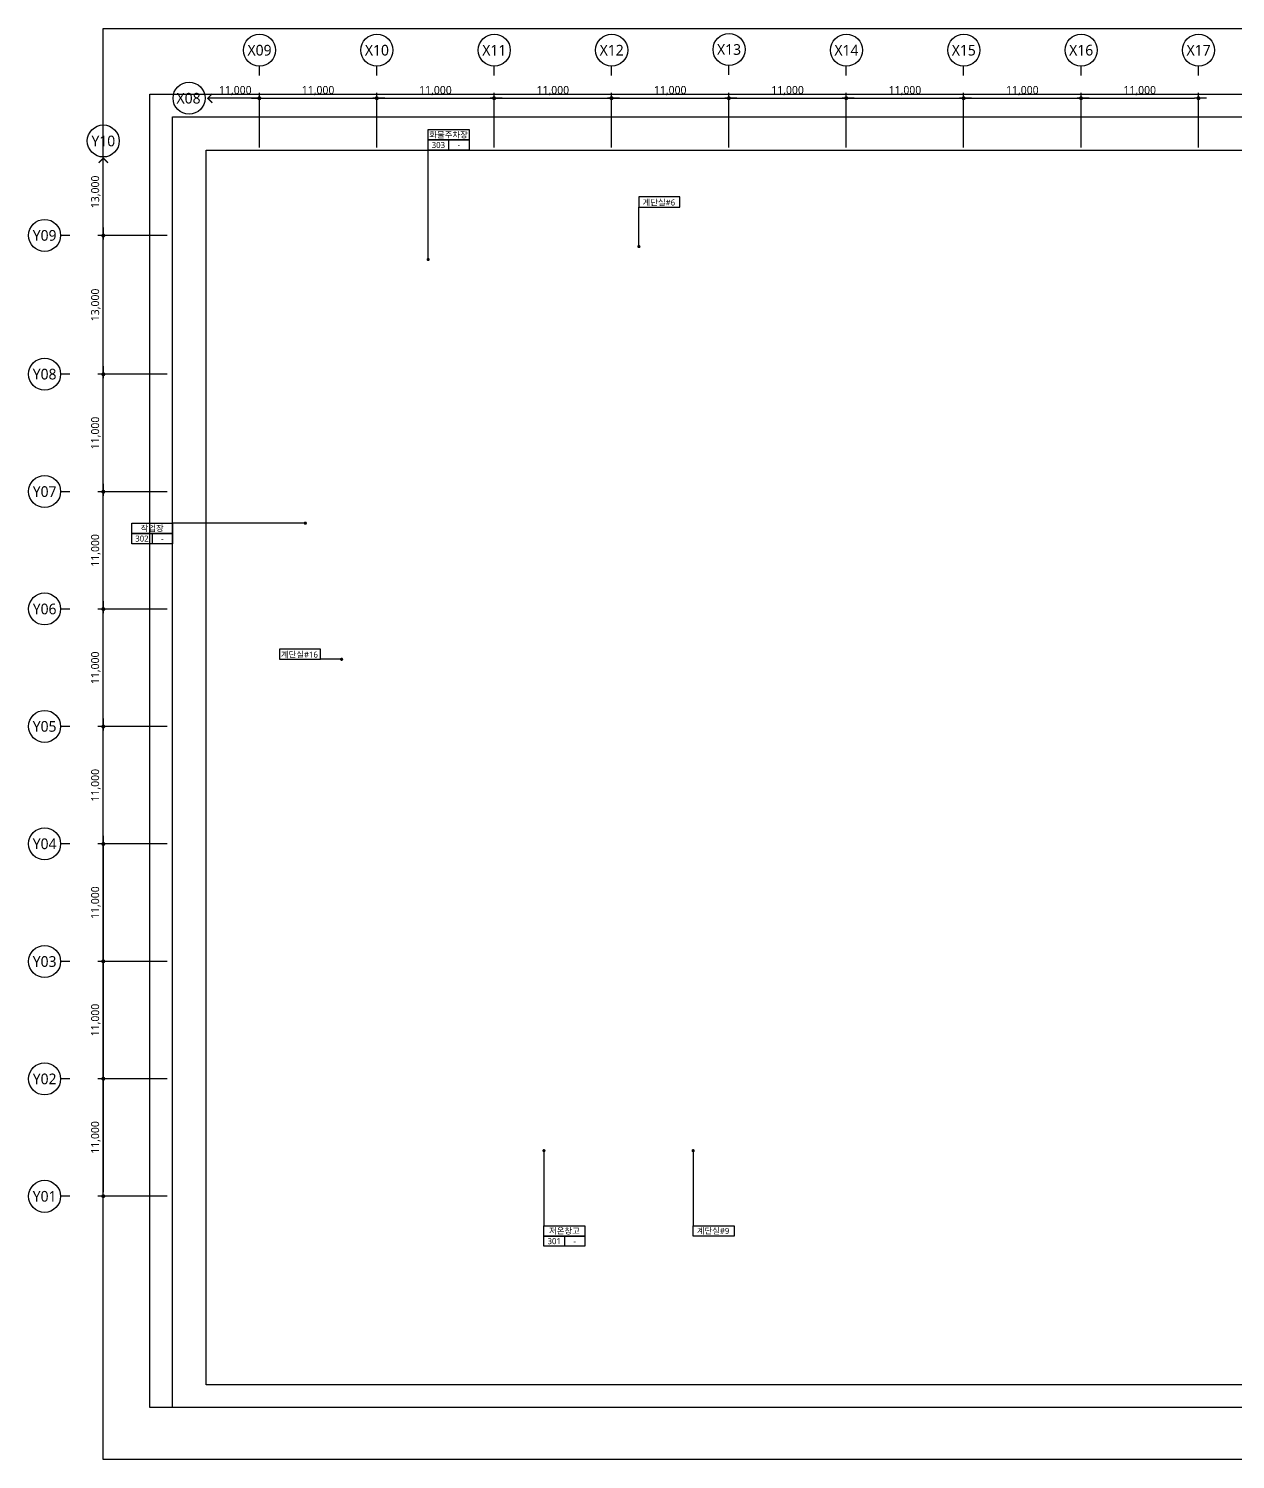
# Model space of a CAD drawing. Header units: millimetres. Extents: x 717452 to 1115512, y -611281 to 2012373.
# Drawn here: x 920452 to 1033543, y 838825 to 972873 of the extents above; entities that cross this region are included whole.
import ezdxf
from ezdxf.enums import TextEntityAlignment as Align

# ---------------------------------------------------------------- set-up
doc = ezdxf.new("R2010")
doc.units = ezdxf.units.MM
doc.header["$PDSIZE"] = -10
doc.layers.get('0').update_dxf_attribs({"linetype": 'CONTINUOUS'})
doc.layers.get('DEFPOINTS').update_dxf_attribs({"color": 146, "linetype": 'CONTINUOUS'})
for name, color, linetype, lineweight in [('A-AXIS-BUBL', 7, 'CONTINUOUS', 25), ('A-DIMS', 7, 'CONTINUOUS', 25), ('A-MKXS-LEAD', 7, 'CONTINUOUS', 25), ('A-MKXX-NAME', 3, 'CONTINUOUS', 25), ('A-MKXX-SYMB', 7, 'CONTINUOUS', 25), ('A-XXXX-SYMB', 7, 'CONTINUOUS', 25), ('A-XXXX-TXT2', 3, 'CONTINUOUS', 25)]:
    doc.layers.add(name, color=color, linetype=linetype, lineweight=lineweight)
doc.styles.add('HY울릉도L', font='H2GTRE.TTF')
doc.styles.add('맑은고딕', font='malgun.ttf')
doc.dimstyles.new('CDIM', dxfattribs={"dimtxt": 3, "dimasz": 1.5, "dimexe": 2, "dimexo": 1, "dimgap": 1, "dimtad": 1, "dimdec": 0, "dimrnd": 0.5, "dimzin": 0, "dimdsep": 32, "dimlunit": 6, "dimtxsty": 'HY울릉도L', "dimblk1": '_CIDOT', "dimblk2": '_CIDOT', "dimsah": 1, "dimcen": 5.5, "dimclrd": 2, "dimclre": 2, "dimclrt": 7, "dimadec": 0, "dimazin": 0, "dimtfac": 1, "dimtdec": 0, "dimtix": 1, "dimtmove": 2, "dimatfit": 1, "dimldrblk": '_CIDOT', "dimfxl": 1, "dimtolj": 1, "dimtzin": 0, "dimlwd": -1, "dimarcsym": 0})

# ---------------------------------------------------------------- blocks, each defined once
blk = doc.blocks.new('_CIDOT')
at = {"color": 0, "linetype": 'ByBlock'}
blk.add_line((2, 0), (-1, 0), dxfattribs=at)
at = {"color": 0, "linetype": 'ByBlock', "const_width": 0.5}
blk.add_lwpolyline([(-0.25, 0, 1), (0.25, 0, 1)], format="xyb", close=True, dxfattribs=at)
blk = doc.blocks.new('*D154')
at = {"layer": 'A-DIMS', "lineweight": -2, "transparency": 16777216}
for p, q in [((1019077, -77763), (1019077, -72647)), ((1030077, -77763), (1030077, -72647))]:
    blk.add_line(p, q, dxfattribs=at)
at = {"layer": 'A-DIMS', "transparency": 16777216}
blk.add_line((1019452, -73147), (1029702, -73147), dxfattribs=at)
at = {"layer": 'DEFPOINTS', "color": 0, "transparency": 16777216}
for p in [(1030077, -73147), (1019077, -78013), (1030077, -78013)]:
    blk.add_point(p, dxfattribs=at)
at = {"layer": 'A-DIMS', "transparency": 16777216, "xscale": 375, "yscale": 375, "zscale": 375, "rotation": 180}
blk.add_blockref('_CIDOT', (1019077, -73147), dxfattribs=at)
at = {"layer": 'A-DIMS', "transparency": 16777216, "xscale": 375, "yscale": 375, "zscale": 375}
blk.add_blockref('_CIDOT', (1030077, -73147), dxfattribs=at)
at = {"layer": 'A-DIMS', "color": 3, "transparency": 16777216, "insert": (1024577, -72445), "char_height": 750, "attachment_point": 5, "style": '맑은고딕'}
blk.add_mtext('\\A1;11,000', dxfattribs=at)
blk = doc.blocks.new('*D147')
at = {"layer": 'A-DIMS', "lineweight": -2, "transparency": 16777216}
for p, q in [((1008077, -77763), (1008077, -72647)), ((1019077, -77763), (1019077, -72647))]:
    blk.add_line(p, q, dxfattribs=at)
at = {"layer": 'A-DIMS', "transparency": 16777216}
blk.add_line((1008452, -73147), (1018702, -73147), dxfattribs=at)
at = {"layer": 'DEFPOINTS', "color": 0, "transparency": 16777216}
for p in [(1019077, -73147), (1008077, -78013), (1019077, -78013)]:
    blk.add_point(p, dxfattribs=at)
at = {"layer": 'A-DIMS', "transparency": 16777216, "xscale": 375, "yscale": 375, "zscale": 375, "rotation": 180}
blk.add_blockref('_CIDOT', (1008077, -73147), dxfattribs=at)
at = {"layer": 'A-DIMS', "transparency": 16777216, "xscale": 375, "yscale": 375, "zscale": 375}
blk.add_blockref('_CIDOT', (1019077, -73147), dxfattribs=at)
at = {"layer": 'A-DIMS', "color": 3, "transparency": 16777216, "insert": (1013577, -72445), "char_height": 750, "attachment_point": 5, "style": '맑은고딕'}
blk.add_mtext('\\A1;11,000', dxfattribs=at)
blk = doc.blocks.new('*D148')
at = {"layer": 'A-DIMS', "lineweight": -2, "transparency": 16777216}
for p, q in [((997077, -77763), (997077, -72647)), ((1008077, -77763), (1008077, -72647))]:
    blk.add_line(p, q, dxfattribs=at)
at = {"layer": 'A-DIMS', "transparency": 16777216}
blk.add_line((997452, -73147), (1007702, -73147), dxfattribs=at)
at = {"layer": 'DEFPOINTS', "color": 0, "transparency": 16777216}
for p in [(1008077, -73147), (997077, -78013), (1008077, -78013)]:
    blk.add_point(p, dxfattribs=at)
at = {"layer": 'A-DIMS', "transparency": 16777216, "xscale": 375, "yscale": 375, "zscale": 375, "rotation": 180}
blk.add_blockref('_CIDOT', (997077, -73147), dxfattribs=at)
at = {"layer": 'A-DIMS', "transparency": 16777216, "xscale": 375, "yscale": 375, "zscale": 375}
blk.add_blockref('_CIDOT', (1008077, -73147), dxfattribs=at)
at = {"layer": 'A-DIMS', "color": 3, "transparency": 16777216, "insert": (1002577, -72445), "char_height": 750, "attachment_point": 5, "style": '맑은고딕'}
blk.add_mtext('\\A1;11,000', dxfattribs=at)
blk = doc.blocks.new('*D149')
at = {"layer": 'A-DIMS', "lineweight": -2, "transparency": 16777216}
for p, q in [((986077, -77763), (986077, -72647)), ((997077, -77763), (997077, -72647))]:
    blk.add_line(p, q, dxfattribs=at)
at = {"layer": 'A-DIMS', "transparency": 16777216}
blk.add_line((986452, -73147), (996702, -73147), dxfattribs=at)
at = {"layer": 'DEFPOINTS', "color": 0, "transparency": 16777216}
for p in [(997077, -73147), (986077, -78013), (997077, -78013)]:
    blk.add_point(p, dxfattribs=at)
at = {"layer": 'A-DIMS', "transparency": 16777216, "xscale": 375, "yscale": 375, "zscale": 375, "rotation": 180}
blk.add_blockref('_CIDOT', (986077, -73147), dxfattribs=at)
at = {"layer": 'A-DIMS', "transparency": 16777216, "xscale": 375, "yscale": 375, "zscale": 375}
blk.add_blockref('_CIDOT', (997077, -73147), dxfattribs=at)
at = {"layer": 'A-DIMS', "color": 3, "transparency": 16777216, "insert": (991577, -72445), "char_height": 750, "attachment_point": 5, "style": '맑은고딕'}
blk.add_mtext('\\A1;11,000', dxfattribs=at)
blk = doc.blocks.new('*D150')
at = {"layer": 'A-DIMS', "lineweight": -2, "transparency": 16777216}
for p, q in [((975077, -77763), (975077, -72647)), ((986077, -77763), (986077, -72647))]:
    blk.add_line(p, q, dxfattribs=at)
at = {"layer": 'A-DIMS', "transparency": 16777216}
blk.add_line((975452, -73147), (985702, -73147), dxfattribs=at)
at = {"layer": 'DEFPOINTS', "color": 0, "transparency": 16777216}
for p in [(986077, -73147), (975077, -78013), (986077, -78013)]:
    blk.add_point(p, dxfattribs=at)
at = {"layer": 'A-DIMS', "transparency": 16777216, "xscale": 375, "yscale": 375, "zscale": 375, "rotation": 180}
blk.add_blockref('_CIDOT', (975077, -73147), dxfattribs=at)
at = {"layer": 'A-DIMS', "transparency": 16777216, "xscale": 375, "yscale": 375, "zscale": 375}
blk.add_blockref('_CIDOT', (986077, -73147), dxfattribs=at)
at = {"layer": 'A-DIMS', "color": 3, "transparency": 16777216, "insert": (980577, -72445), "char_height": 750, "attachment_point": 5, "style": '맑은고딕'}
blk.add_mtext('\\A1;11,000', dxfattribs=at)
blk = doc.blocks.new('*D151')
at = {"layer": 'A-DIMS', "lineweight": -2, "transparency": 16777216}
for p, q in [((964077, -77763), (964077, -72647)), ((975077, -77763), (975077, -72647))]:
    blk.add_line(p, q, dxfattribs=at)
at = {"layer": 'A-DIMS', "transparency": 16777216}
blk.add_line((964452, -73147), (974702, -73147), dxfattribs=at)
at = {"layer": 'DEFPOINTS', "color": 0, "transparency": 16777216}
for p in [(975077, -73147), (964077, -78013), (975077, -78013)]:
    blk.add_point(p, dxfattribs=at)
at = {"layer": 'A-DIMS', "transparency": 16777216, "xscale": 375, "yscale": 375, "zscale": 375, "rotation": 180}
blk.add_blockref('_CIDOT', (964077, -73147), dxfattribs=at)
at = {"layer": 'A-DIMS', "transparency": 16777216, "xscale": 375, "yscale": 375, "zscale": 375}
blk.add_blockref('_CIDOT', (975077, -73147), dxfattribs=at)
at = {"layer": 'A-DIMS', "color": 3, "transparency": 16777216, "insert": (969577, -72445), "char_height": 750, "attachment_point": 5, "style": '맑은고딕'}
blk.add_mtext('\\A1;11,000', dxfattribs=at)
blk = doc.blocks.new('*D152')
at = {"layer": 'A-DIMS', "lineweight": -2, "transparency": 16777216}
for p, q in [((953077, -77763), (953077, -72647)), ((964077, -77763), (964077, -72647))]:
    blk.add_line(p, q, dxfattribs=at)
at = {"layer": 'A-DIMS', "transparency": 16777216}
blk.add_line((953452, -73147), (963702, -73147), dxfattribs=at)
at = {"layer": 'DEFPOINTS', "color": 0, "transparency": 16777216}
for p in [(964077, -73147), (953077, -78013), (964077, -78013)]:
    blk.add_point(p, dxfattribs=at)
at = {"layer": 'A-DIMS', "transparency": 16777216, "xscale": 375, "yscale": 375, "zscale": 375, "rotation": 180}
blk.add_blockref('_CIDOT', (953077, -73147), dxfattribs=at)
at = {"layer": 'A-DIMS', "transparency": 16777216, "xscale": 375, "yscale": 375, "zscale": 375}
blk.add_blockref('_CIDOT', (964077, -73147), dxfattribs=at)
at = {"layer": 'A-DIMS', "color": 3, "transparency": 16777216, "insert": (958577, -72445), "char_height": 750, "attachment_point": 5, "style": '맑은고딕'}
blk.add_mtext('\\A1;11,000', dxfattribs=at)
blk = doc.blocks.new('*D153')
at = {"layer": 'A-DIMS', "lineweight": -2, "transparency": 16777216}
for p, q in [((942077, -77763), (942077, -72647)), ((953077, -77763), (953077, -72647))]:
    blk.add_line(p, q, dxfattribs=at)
at = {"layer": 'A-DIMS', "transparency": 16777216}
blk.add_line((942452, -73147), (952702, -73147), dxfattribs=at)
at = {"layer": 'DEFPOINTS', "color": 0, "transparency": 16777216}
for p in [(953077, -73147), (942077, -78013), (953077, -78013)]:
    blk.add_point(p, dxfattribs=at)
at = {"layer": 'A-DIMS', "transparency": 16777216, "xscale": 375, "yscale": 375, "zscale": 375, "rotation": 180}
blk.add_blockref('_CIDOT', (942077, -73147), dxfattribs=at)
at = {"layer": 'A-DIMS', "transparency": 16777216, "xscale": 375, "yscale": 375, "zscale": 375}
blk.add_blockref('_CIDOT', (953077, -73147), dxfattribs=at)
at = {"layer": 'A-DIMS', "color": 3, "transparency": 16777216, "insert": (947577, -72445), "char_height": 750, "attachment_point": 5, "style": '맑은고딕'}
blk.add_mtext('\\A1;11,000', dxfattribs=at)
blk = doc.blocks.new('*D163')
at = {"layer": 'A-DIMS', "lineweight": -2, "transparency": 16777216}
for p, q in [((933452, -86013), (926952, -86013)), ((933452, -99013), (926952, -99013))]:
    blk.add_line(p, q, dxfattribs=at)
at = {"layer": 'A-DIMS', "transparency": 16777216}
blk.add_line((927452, -98638), (927452, -86388), dxfattribs=at)
at = {"layer": 'DEFPOINTS', "color": 0, "transparency": 16777216}
for p in [(927452, -86013), (933702, -86013), (933702, -99013)]:
    blk.add_point(p, dxfattribs=at)
at = {"layer": 'A-DIMS', "transparency": 16777216, "xscale": 375, "yscale": 375, "zscale": 375}
for p, rotation in [((927452, -86013), 90), ((927452, -99013), 270)]:
    blk.add_blockref('_CIDOT', p, dxfattribs=dict(at, rotation=rotation))
at = {"layer": 'A-DIMS', "color": 3, "transparency": 16777216, "insert": (926750, -92513), "char_height": 750, "attachment_point": 5, "rotation": 90, "style": '맑은고딕'}
blk.add_mtext('\\A1;13,000', dxfattribs=at)
blk = doc.blocks.new('*D164')
at = {"layer": 'A-DIMS', "lineweight": -2, "transparency": 16777216}
for p, q in [((933452, -99013), (926952, -99013)), ((933452, -110013), (926952, -110013))]:
    blk.add_line(p, q, dxfattribs=at)
at = {"layer": 'A-DIMS', "transparency": 16777216}
blk.add_line((927452, -109638), (927452, -99388), dxfattribs=at)
at = {"layer": 'DEFPOINTS', "color": 0, "transparency": 16777216}
for p in [(927452, -99013), (933702, -99013), (933702, -110013)]:
    blk.add_point(p, dxfattribs=at)
at = {"layer": 'A-DIMS', "transparency": 16777216, "xscale": 375, "yscale": 375, "zscale": 375}
for p, rotation in [((927452, -99013), 90), ((927452, -110013), 270)]:
    blk.add_blockref('_CIDOT', p, dxfattribs=dict(at, rotation=rotation))
at = {"layer": 'A-DIMS', "color": 3, "transparency": 16777216, "insert": (926750, -104513), "char_height": 750, "attachment_point": 5, "rotation": 90, "style": '맑은고딕'}
blk.add_mtext('\\A1;11,000', dxfattribs=at)
blk = doc.blocks.new('*D165')
at = {"layer": 'A-DIMS', "lineweight": -2, "transparency": 16777216}
for p, q in [((933452, -110013), (926952, -110013)), ((933452, -121013), (926952, -121013))]:
    blk.add_line(p, q, dxfattribs=at)
at = {"layer": 'A-DIMS', "transparency": 16777216}
blk.add_line((927452, -120638), (927452, -110388), dxfattribs=at)
at = {"layer": 'DEFPOINTS', "color": 0, "transparency": 16777216}
for p in [(927452, -110013), (933702, -110013), (933702, -121013)]:
    blk.add_point(p, dxfattribs=at)
at = {"layer": 'A-DIMS', "transparency": 16777216, "xscale": 375, "yscale": 375, "zscale": 375}
for p, rotation in [((927452, -110013), 90), ((927452, -121013), 270)]:
    blk.add_blockref('_CIDOT', p, dxfattribs=dict(at, rotation=rotation))
at = {"layer": 'A-DIMS', "color": 3, "transparency": 16777216, "insert": (926750, -115513), "char_height": 750, "attachment_point": 5, "rotation": 90, "style": '맑은고딕'}
blk.add_mtext('\\A1;11,000', dxfattribs=at)
blk = doc.blocks.new('*D166')
at = {"layer": 'A-DIMS', "lineweight": -2, "transparency": 16777216}
for p, q in [((933452, -121013), (926952, -121013)), ((933452, -132013), (926952, -132013))]:
    blk.add_line(p, q, dxfattribs=at)
at = {"layer": 'A-DIMS', "transparency": 16777216}
blk.add_line((927452, -131638), (927452, -121388), dxfattribs=at)
at = {"layer": 'DEFPOINTS', "color": 0, "transparency": 16777216}
for p in [(927452, -121013), (933702, -121013), (933702, -132013)]:
    blk.add_point(p, dxfattribs=at)
at = {"layer": 'A-DIMS', "transparency": 16777216, "xscale": 375, "yscale": 375, "zscale": 375}
for p, rotation in [((927452, -121013), 90), ((927452, -132013), 270)]:
    blk.add_blockref('_CIDOT', p, dxfattribs=dict(at, rotation=rotation))
at = {"layer": 'A-DIMS', "color": 3, "transparency": 16777216, "insert": (926750, -126513), "char_height": 750, "attachment_point": 5, "rotation": 90, "style": '맑은고딕'}
blk.add_mtext('\\A1;11,000', dxfattribs=at)
blk = doc.blocks.new('*D167')
at = {"layer": 'A-DIMS', "lineweight": -2, "transparency": 16777216}
for p, q in [((933452, -132013), (926952, -132013)), ((933452, -143013), (926952, -143013))]:
    blk.add_line(p, q, dxfattribs=at)
at = {"layer": 'A-DIMS', "transparency": 16777216}
blk.add_line((927452, -142638), (927452, -132388), dxfattribs=at)
at = {"layer": 'DEFPOINTS', "color": 0, "transparency": 16777216}
for p in [(927452, -132013), (933702, -132013), (933702, -143013)]:
    blk.add_point(p, dxfattribs=at)
at = {"layer": 'A-DIMS', "transparency": 16777216, "xscale": 375, "yscale": 375, "zscale": 375}
for p, rotation in [((927452, -132013), 90), ((927452, -143013), 270)]:
    blk.add_blockref('_CIDOT', p, dxfattribs=dict(at, rotation=rotation))
at = {"layer": 'A-DIMS', "color": 3, "transparency": 16777216, "insert": (926750, -137513), "char_height": 750, "attachment_point": 5, "rotation": 90, "style": '맑은고딕'}
blk.add_mtext('\\A1;11,000', dxfattribs=at)
blk = doc.blocks.new('*D168')
at = {"layer": 'A-DIMS', "lineweight": -2, "transparency": 16777216}
for p, q in [((933452, -165013), (926952, -165013)), ((933452, -176013), (926952, -176013))]:
    blk.add_line(p, q, dxfattribs=at)
at = {"layer": 'A-DIMS', "transparency": 16777216}
blk.add_line((927452, -165388), (927452, -175638), dxfattribs=at)
at = {"layer": 'DEFPOINTS', "color": 0, "transparency": 16777216}
for p in [(933702, -165013), (927452, -176013), (933702, -176013)]:
    blk.add_point(p, dxfattribs=at)
at = {"layer": 'A-DIMS', "transparency": 16777216, "xscale": 375, "yscale": 375, "zscale": 375}
for p, rotation in [((927452, -165013), 90), ((927452, -176013), 270)]:
    blk.add_blockref('_CIDOT', p, dxfattribs=dict(at, rotation=rotation))
at = {"layer": 'A-DIMS', "color": 3, "transparency": 16777216, "insert": (926750, -170513), "char_height": 750, "attachment_point": 5, "rotation": 90, "style": '맑은고딕'}
blk.add_mtext('\\A1;11,000', dxfattribs=at)
blk = doc.blocks.new('*D169')
at = {"layer": 'A-DIMS', "lineweight": -2, "transparency": 16777216}
for p, q in [((933452, -154013), (926952, -154013)), ((933452, -165013), (926952, -165013))]:
    blk.add_line(p, q, dxfattribs=at)
at = {"layer": 'A-DIMS', "transparency": 16777216}
blk.add_line((927452, -154388), (927452, -164638), dxfattribs=at)
at = {"layer": 'DEFPOINTS', "color": 0, "transparency": 16777216}
for p in [(933702, -154013), (927452, -165013), (933702, -165013)]:
    blk.add_point(p, dxfattribs=at)
at = {"layer": 'A-DIMS', "transparency": 16777216, "xscale": 375, "yscale": 375, "zscale": 375}
for p, rotation in [((927452, -154013), 90), ((927452, -165013), 270)]:
    blk.add_blockref('_CIDOT', p, dxfattribs=dict(at, rotation=rotation))
at = {"layer": 'A-DIMS', "color": 3, "transparency": 16777216, "insert": (926750, -159513), "char_height": 750, "attachment_point": 5, "rotation": 90, "style": '맑은고딕'}
blk.add_mtext('\\A1;11,000', dxfattribs=at)
blk = doc.blocks.new('*D170')
at = {"layer": 'A-DIMS', "lineweight": -2, "transparency": 16777216}
for p, q in [((933452, -143013), (926952, -143013)), ((933452, -154013), (926952, -154013))]:
    blk.add_line(p, q, dxfattribs=at)
at = {"layer": 'A-DIMS', "transparency": 16777216}
blk.add_line((927452, -143388), (927452, -153638), dxfattribs=at)
at = {"layer": 'DEFPOINTS', "color": 0, "transparency": 16777216}
for p in [(933702, -143013), (927452, -154013), (933702, -154013)]:
    blk.add_point(p, dxfattribs=at)
at = {"layer": 'A-DIMS', "transparency": 16777216, "xscale": 375, "yscale": 375, "zscale": 375}
for p, rotation in [((927452, -143013), 90), ((927452, -154013), 270)]:
    blk.add_blockref('_CIDOT', p, dxfattribs=dict(at, rotation=rotation))
at = {"layer": 'A-DIMS', "color": 3, "transparency": 16777216, "insert": (926750, -148513), "char_height": 750, "attachment_point": 5, "rotation": 90, "style": '맑은고딕'}
blk.add_mtext('\\A1;11,000', dxfattribs=at)
blk = doc.blocks.new('Dim250-2')
at = {"const_width": 125}
for points in [[(27518, 135181.2), (27091.1, 134754.3), (27518, 134327.4)], [(16859.5, 128697), (17301.4, 129138.9), (17743.4, 128697)]]:
    blk.add_lwpolyline(points, dxfattribs=at)
at = {"layer": 'A-AXIS-BUBL', "ltscale": 0.2}
for p, q in [((31926.4, 136879.3), (31926.4, 137754.4)), ((42926.4, 136879.3), (42926.4, 137754.4)), ((42926.4, 136879.3), (42926.4, 137754.4)), ((53926.4, 136879.3), (53926.4, 137754.4)), ((64926.4, 136879.3), (64926.4, 137754.4)), ((75926.4, 136945.4), (75926.4, 137820.5)), ((86925.6, 136879.3), (86925.6, 137754.4)), ((97926.4, 136879.3), (97926.4, 137754.4)), ((108926.4, 136879.3), (108926.4, 137754.4)), ((119926.4, 136879.3), (119926.4, 137754.4)), ((14176.4, 121888.1), (13301.3, 121888.1)), ((14176.4, 108888.1), (13301.3, 108888.1)), ((14176.4, 97888.1), (13301.3, 97888.1)), ((14176.4, 86888.1), (13301.3, 86888.1)), ((14176.4, 75888.1), (13301.3, 75888.1)), ((14176.4, 64888.1), (13301.3, 64888.1)), ((14176.4, 53888.1), (13301.3, 53888.1)), ((14176.4, 42888.1), (13301.3, 42888.1)), ((14176.4, 31888.1), (13301.3, 31888.1))]:
    blk.add_line(p, q, dxfattribs=at)
for centre in [(31941.1, 139254.3), (42941.1, 139254.3), (42941.1, 139254.3), (53941.1, 139254.3), (64941.1, 139254.3), (75941.1, 139320.4), (86940.3, 139254.3), (97941.1, 139254.3), (108941.1, 139254.3), (119941.1, 139254.3), (17301.4, 130747.2), (11801.4, 121902.8), (11801.4, 108902.8), (11801.4, 97902.8), (11801.4, 86902.8), (11801.4, 75902.8), (11801.4, 64902.8), (11801.4, 53873.4), (11801.4, 42873.4), (11801.4, 31873.4)]:
    blk.add_circle(centre, 1500, dxfattribs=at)
at = {"layer": 'A-DIMS'}
for p, q in [((31926.4, 134754.3), (27091.1, 134754.3)), ((17301.4, 122263.1), (17301.4, 129138.9))]:
    blk.add_line(p, q, dxfattribs=at)
at = {"layer": 'A-XXXX-SYMB'}
blk.add_circle((25336.9, 134754.3), 1500, dxfattribs=at)
at = {"layer": 'A-DIMS', "color": 3, "insert": (29672.4, 135456.7), "char_height": 750, "attachment_point": 5, "style": '맑은고딕'}
blk.add_mtext('\\A1;11,000', dxfattribs=at)
at = {"layer": 'A-DIMS', "color": 3, "insert": (16601, 125979.4), "char_height": 750, "attachment_point": 5, "rotation": 90, "style": '맑은고딕'}
blk.add_mtext('\\A1;13,000', dxfattribs=at)
at = {"layer": 'A-XXXX-TXT2', "ltscale": 0.2, "style": '맑은고딕'}
for s, p in [('X09', (31941.1, 139254.3)), ('X10', (42941.1, 139254.3)), ('X11', (53941.1, 139254.3)), ('X12', (64941.1, 139254.3)), ('X13', (75941.1, 139320.4)), ('X14', (86940.3, 139254.3)), ('X15', (97941.1, 139254.3)), ('X16', (108941.1, 139254.3)), ('X17', (119941.1, 139254.3)), ('X08', (25288.7, 134754.3)), ('Y10', (17301.4, 130747.2)), ('Y09', (11801.4, 121902.8)), ('Y08', (11801.4, 108902.8)), ('Y07', (11801.4, 97902.8)), ('Y06', (11801.4, 86902.8)), ('Y05', (11801.4, 75902.8)), ('Y04', (11801.4, 64902.8)), ('Y03', (11801.4, 53874.1)), ('Y02', (11801.4, 42874.1)), ('Y01', (11801.4, 31874.1))]:
    blk.add_text(s, height=1000, dxfattribs=at).set_placement(p, align=Align.MIDDLE_CENTER)
at = {"layer": 'A-DIMS'}
for p1, p2, distance, picture, middle in [((31926.4, 129888.1), (42926.4, 129888.1), 4866.2, '*D153', (37426.4, 135456.7)), ((42926.4, 129888.1), (53926.4, 129888.1), 4866.2, '*D152', (48426.4, 135456.7)), ((53926.4, 129888.1), (64926.4, 129888.1), 4866.2, '*D151', (59426.4, 135456.7)), ((64926.4, 129888.1), (75926.4, 129888.1), 4866.2, '*D150', (70426.4, 135456.7)), ((75926.4, 129888.1), (86926.4, 129888.1), 4866.2, '*D149', (81426.4, 135456.7)), ((86926.4, 129888.1), (97926.4, 129888.1), 4866.2, '*D148', (92426.4, 135456.7)), ((97926.4, 129888.1), (108926.4, 129888.1), 4866.2, '*D147', (103426.4, 135456.7)), ((108926.4, 129888.1), (119926.4, 129888.1), 4866.2, '*D154', (114426.4, 135456.7)), ((23551.4, 108888.1), (23551.4, 121888.1), 6250, '*D163', (16599, 115388.1)), ((23551.4, 97888.1), (23551.4, 108888.1), 6250, '*D164', (16599, 103388.1)), ((23551.4, 86888.1), (23551.4, 97888.1), 6250, '*D165', (16599, 92388.1)), ((23551.4, 75888.1), (23551.4, 86888.1), 6250, '*D166', (16599, 81388.1)), ((23551.4, 64888.1), (23551.4, 75888.1), 6250, '*D167', (16599, 70388.1)), ((23551.4, 64888.1), (23551.4, 53888.1), -6250, '*D170', (16599, 59388.1)), ((23551.4, 53888.1), (23551.4, 42888.1), -6250, '*D169', (16599, 48388.1)), ((23551.4, 42888.1), (23551.4, 31888.1), -6250, '*D168', (16599, 37388.1))]:
    dim = blk.add_aligned_dim(p1=p1, p2=p2, distance=distance, dimstyle='CDIM', override={"dimscale": 250, "dimtxsty": '맑은고딕', "dimclrd": 256, "dimclre": 256, "dimclrt": 3}, dxfattribs=at)
    dim.commit()
    dim.dimension.update_dxf_attribs({"geometry": picture, "text_midpoint": middle, "insert": (-910150.9, 207901.6)})

msp = doc.modelspace()

# ---------------------------------------------------------------- linework, layer by layer
at = {"layer": 'A-MKXS-LEAD'}
for p, q in [((957892, 951239), (957892, 961487)), ((977646, 952455), (977646, 956139)), ((946385, 926537), (933952, 926537)), ((949782, 913784), (947802, 913784)), ((968747, 867747), (968747, 860712)), ((982727, 867747), (982727, 860712))]:
    msp.add_line(p, q, dxfattribs=at)
at = {"layer": 'A-MKXS-LEAD', "const_width": 150}
for points in [[(977721, 952455, -1), (977571, 952455, -1)], [(957967, 951239, -1), (957817, 951239, -1)], [(946385, 926612, -1), (946385, 926462, -1)], [(949782, 913859, -1), (949782, 913709, -1)], [(968822, 867747, 1), (968672, 867747, 1)], [(982802, 867747, 1), (982652, 867747, 1)]]:
    msp.add_lwpolyline(points, format="xyb", close=True, dxfattribs=at)
at = {"layer": 'A-MKXX-SYMB'}
for p, q in [((959812, 962447), (959812, 961487)), ((932032, 925577), (932032, 924617)), ((970667, 859752), (970667, 858792))]:
    msp.add_line(p, q, dxfattribs=at)
for points in [[(961732, 962447), (957892, 962447), (957892, 963407), (961732, 963407)], [(961732, 961487), (957892, 961487), (957892, 962447), (961732, 962447)], [(981486, 957099), (977646, 957099), (977646, 956139), (981486, 956139)], [(933952, 925577), (930112, 925577), (930112, 926537), (933952, 926537)], [(933952, 924617), (930112, 924617), (930112, 925577), (933952, 925577)], [(947802, 914744), (943962, 914744), (943962, 913784), (947802, 913784)], [(972587, 859752), (968747, 859752), (968747, 860712), (972587, 860712)], [(986567, 859752), (982727, 859752), (982727, 860712), (986567, 860712)], [(972587, 858792), (968747, 858792), (968747, 859752), (972587, 859752)]]:
    msp.add_lwpolyline(points, close=True, dxfattribs=at)
at = {"layer": 'DEFPOINTS'}
for points in [[(927452, 972873), (1090690, 972873), (1090690, 838825), (927452, 838825)], [(931827, 966737), (1090690, 966737), (1090690, 843687), (931827, 843687)], [(933952, 964612), (1090690, 964612), (1090690, 843687), (933952, 843687)], [(937077, 961487), (1090690, 961487), (1090690, 845812), (937077, 845812)]]:
    msp.add_lwpolyline(points, close=True, dxfattribs=at)

# ---------------------------------------------------------------- block references
at = {"layer": 'A-DIMS'}
msp.add_blockref('Dim250-2', (910151, 831598), dxfattribs=at)

# ---------------------------------------------------------------- texts
at = {"layer": 'A-MKXX-NAME', "style": '맑은고딕'}
for s, p in [('화물주차장', (959812, 962927)), ('303', (958852, 961967)), ('-', (960772, 961967)), ('계단실#6', (979512, 956582)), ('작업장', (932032, 926057)), ('302', (931072, 925097)), ('-', (932992, 925097)), ('계단실#16', (945829, 914227)), ('301', (969707, 859272)), ('저온창고', (970667, 860232)), ('계단실#9', (984594, 860232)), ('-', (971627, 859272))]:
    msp.add_text(s, height=560, dxfattribs=at).set_placement(p, align=Align.MIDDLE_CENTER)

doc.saveas('drawing.dxf')
